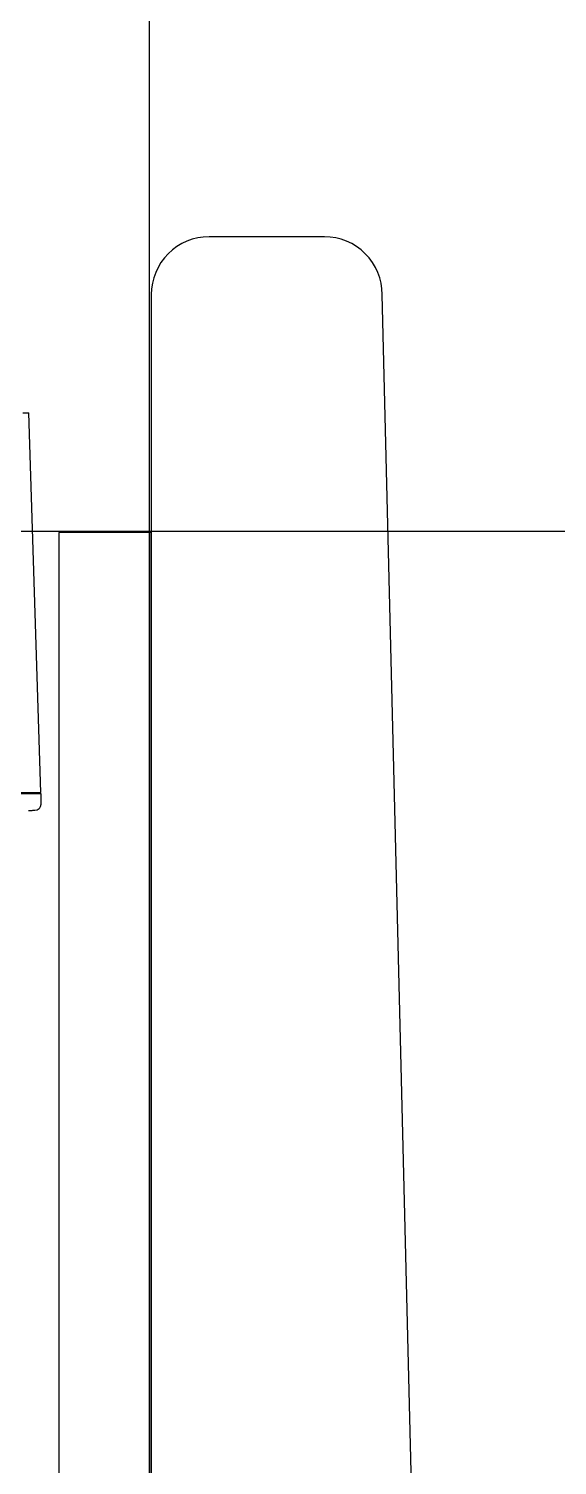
# Model space of a CAD drawing. Header units: millimetres. Extents: x 2213 to 82676, y 1050 to 28650.
# Drawn here: x 20358.2 to 20449.8, y 10325.8 to 10574.3 of the extents above; entities that cross this region are included whole.
import ezdxf

# ---------------------------------------------------------------- set-up
doc = ezdxf.new("R2010")
doc.units = ezdxf.units.MM
doc.header["$LTSCALE"] = 200
doc.linetypes.add('DASHED', pattern=[0.75, 0.5, -0.25])
doc.layers.add('01HAT', color=8, linetype='Continuous')
doc.layers.add('A-FIX', color=5, linetype='Continuous')

# ---------------------------------------------------------------- blocks, each defined once
blk = doc.blocks.new('등받이')
blk.add_lwpolyline([(17936.63, 31451.14), (17956.63, 31451.14, -0.414214), (17966.63, 31441.14), (17966.63, 31035.9, -0.414214), (17956.63, 31025.9), (17926.63, 31025.9, -0.414214), (17916.63, 31035.9), (17926.63, 31441.14, -0.414214)], format="xyb", close=True)
blk.add_lwpolyline([(17966.63, 31200.16), (17966.63, 31399.99), (17982.63, 31399.99), (17982.63, 31216.16)])
blk = doc.blocks.new('A$C657279D5')
at = {"linetype": 'Continuous'}
for p, q in [((-161.194736, 854.787611), (-159.115606, 920.48812)), ((-68.805355, 854.787611), (-161.194736, 854.787611)), ((-161.194736, 854.582301), (-68.805355, 854.582301)), ((-161.194736, 854.582301), (-161.194736, 852.717455)), ((-161.194736, 854.582301), (-161.194736, 852.717455))]:
    blk.add_line(p, q, dxfattribs=at)
at = {"linetype": 'DASHED'}
blk.add_line((-158.10183, 920.48812), (-159.115606, 920.48812), dxfattribs=at)
at = {"linetype": 'Continuous'}
blk.add_lwpolyline([(-160.202307, 851.691292), (-160.114007, 851.688292), (-160.025707, 851.685292), (-159.937407, 851.681292), (-159.849207, 851.677292), (-159.760907, 851.673292), (-159.672607, 851.669292), (-159.584307, 851.664292), (-159.496007, 851.659292), (-159.407707, 851.654292), (-159.319407, 851.649292), (-159.231107, 851.643292), (-159.142807, 851.637292), (-159.054607, 851.631292)], dxfattribs=at)
for centre, radius, start, end in [((-160.989426, 854.582301), 0.20531, 119.999645, 180), ((-160.168187, 852.717455), 1.026549, 180, 268.097906)]:
    blk.add_arc(centre, radius, start, end, dxfattribs=at)
blk.add_blockref('등받이', (-18146.977174, -30500.158428))

msp = doc.modelspace()

# ---------------------------------------------------------------- linework, layer by layer
at = {"layer": '01HAT'}
for p, q in [((20379.13, 11987.36), (20379.13, 9587.36)), ((23979.13, 10487.36), (20199.13, 10487.36))]:
    msp.add_line(p, q, dxfattribs=at)

# ---------------------------------------------------------------- block references
at = {"layer": 'A-FIX', "xscale": -1}
msp.add_blockref('A$C657279D5', (20199.13, 9587.36), dxfattribs=at)

doc.saveas('drawing.dxf')
